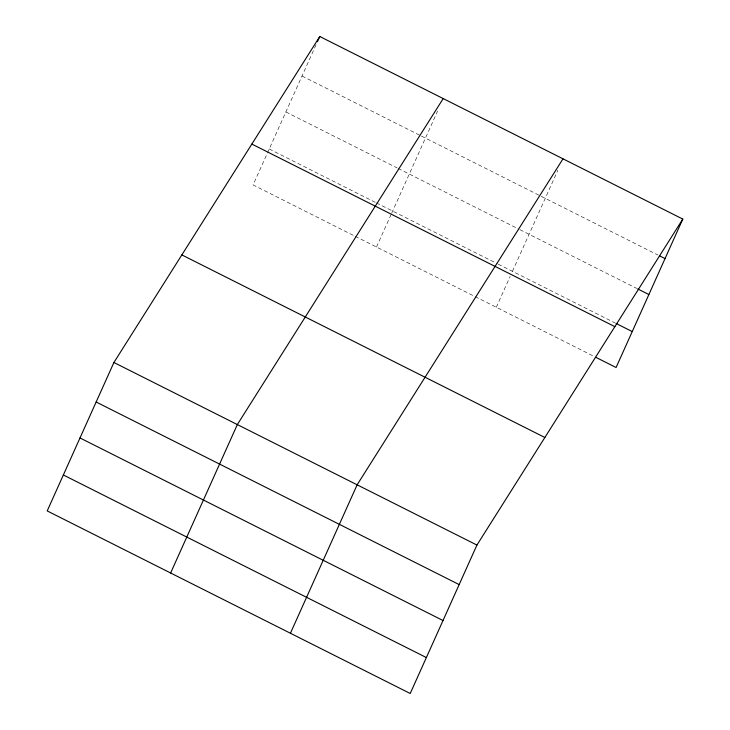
<?xml version="1.0" encoding="UTF-8"?>
<svg xmlns="http://www.w3.org/2000/svg" width="730" height="730" viewBox="0 0 730 730"><rect width="100%" height="100%" fill="white"/><g stroke="black" fill="none" stroke-linecap="round" stroke-linejoin="round"><path stroke-width="0.55" stroke-dasharray="3.65 2.74" d="M316.044 44.822L253.073 184.936L354.242 235.817M376.498 247.014L391.262 214.145M391.727 213.124L437.599 111.06M496.291 307.257L510.133 276.451M512.442 271.323L557.857 170.272M302.019 76.02L420.389 135.552M421.402 136.063L540.163 195.795M541.176 196.306L657.922 255.026M285.868 111.964L397.156 167.936M398.16 168.438L518.93 229.183M519.952 229.695L636.697 288.414M269.224 148.993L375.448 202.42M376.461 202.931L497.212 263.658M498.234 264.169L614.979 322.888M355.255 236.328L593.755 356.276"/><path stroke-width="1.09" d="M113.916 362.491L47.204 510.918L410.214 693.5L476.927 545.064L682.796 219.082L319.786 36.5L113.916 362.491L476.927 545.064M317.45 41.701L319.786 36.5M170.628 572.995L237.341 424.568L443.21 98.577M290.421 633.248L357.134 484.82L563.003 158.83M682.796 219.082L616.083 367.509L595.78 357.298M659.957 256.048L665.03 258.602M637.71 288.925L648.879 294.546M615.992 323.399L632.235 331.575M251.85 144.075L614.861 326.657M181.852 254.916L544.863 437.489M96.15 402.011L459.161 584.593M79.999 437.954L443.01 620.527M63.355 474.984L426.366 657.557"/></g></svg>
